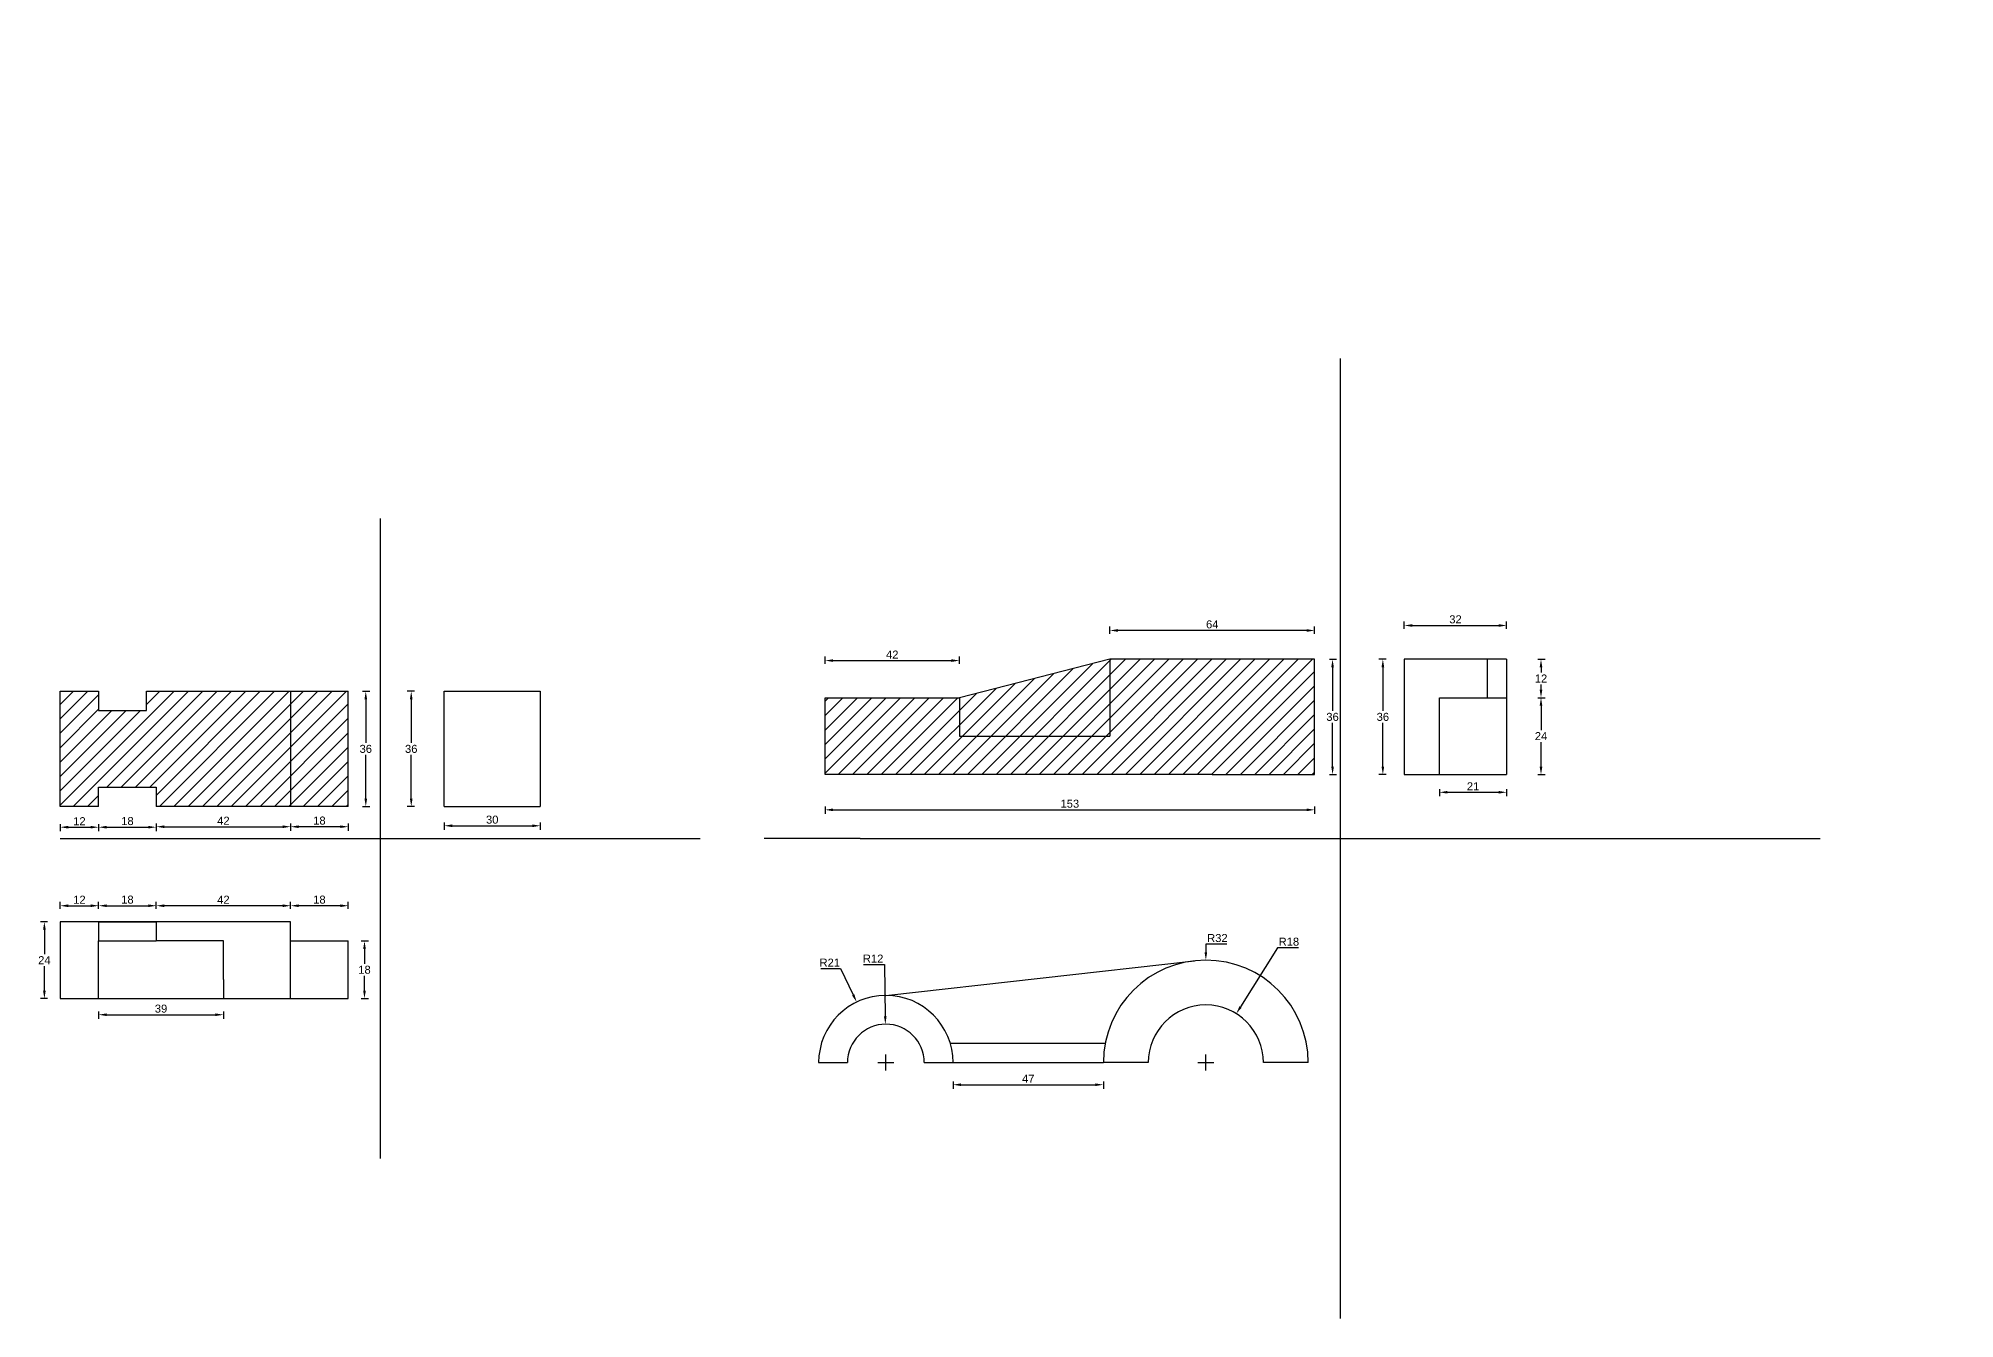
# Model space of a CAD drawing. Header units: millimetres. Extents: x -7 to 1100, y 50 to 950.
# Drawn here: x -7 to 592, y 100 to 500 of the extents above; entities that cross this region are included whole.
import ezdxf

# ---------------------------------------------------------------- set-up
doc = ezdxf.new("R2010")
doc.units = ezdxf.units.MM
doc.styles.get("Standard").update_dxf_attribs({"font": 'arial.ttf'})
doc.dimstyles.new('ISO-25', dxfattribs={"dimtxt": 2.5, "dimasz": 2.5, "dimexe": 1.25, "dimexo": 0.625, "dimtad": 1, "dimtih": 1, "dimtoh": 1, "dimzin": 9, "dimtxsty": 'Standard', "dimcen": 2.5, "dimadec": 0, "dimazin": 0, "dimtfac": 1, "dimtofl": 0, "dimtmove": 0, "dimatfit": 3, "dimfxl": 1, "dimfxlon": 1, "dimarcsym": 0})

# ---------------------------------------------------------------- blocks, each defined once
blk = doc.blocks.new('*D1')
at = {"color": 0, "lineweight": -2, "transparency": 16777216}
for p, q in [((0, 254.54), (0, 252.29)), ((2.5, 253.54), (9.5, 253.54)), ((12, 254.54), (12, 252.29))]:
    blk.add_line(p, q, dxfattribs=at)
at = {"color": 0, "transparency": 16777216}
for points in [[(2.5, 253.96), (2.5, 253.13), (0, 253.54)], [(9.5, 253.96), (9.5, 253.13), (12, 253.54)]]:
    blk.add_solid(points, dxfattribs=at)
at = {"layer": 'Defpoints', "color": 0, "transparency": 16777216}
for p in [(0, 260), (12, 260), (12, 253.54)]:
    blk.add_point(p, dxfattribs=at)
at = {"color": 0, "transparency": 16777216, "insert": (6, 255.42), "char_height": 2.5, "attachment_point": 5}
blk.add_mtext('12', dxfattribs=at)
blk = doc.blocks.new('*D2')
at = {"color": 0, "lineweight": -2, "transparency": 16777216}
for p, q in [((12, 254.54), (12, 252.29)), ((14.5, 253.54), (27.5, 253.54)), ((30, 254.54), (30, 252.29))]:
    blk.add_line(p, q, dxfattribs=at)
at = {"color": 0, "transparency": 16777216}
for points in [[(14.5, 253.96), (14.5, 253.13), (12, 253.54)], [(27.5, 253.96), (27.5, 253.13), (30, 253.54)]]:
    blk.add_solid(points, dxfattribs=at)
at = {"layer": 'Defpoints', "color": 0, "transparency": 16777216}
for p in [(12, 260), (30, 260), (30, 253.54)]:
    blk.add_point(p, dxfattribs=at)
at = {"color": 0, "transparency": 16777216, "insert": (21, 255.44), "char_height": 2.5, "attachment_point": 5}
blk.add_mtext('18', dxfattribs=at)
blk = doc.blocks.new('*D3')
at = {"color": 0, "lineweight": -2, "transparency": 16777216}
for p, q in [((30, 254.69), (30, 252.44)), ((32.5, 253.69), (69.5, 253.69)), ((72, 254.69), (72, 252.44))]:
    blk.add_line(p, q, dxfattribs=at)
at = {"color": 0, "transparency": 16777216}
for points in [[(32.5, 254.11), (32.5, 253.28), (30, 253.69)], [(69.5, 254.11), (69.5, 253.28), (72, 253.69)]]:
    blk.add_solid(points, dxfattribs=at)
at = {"layer": 'Defpoints', "color": 0, "transparency": 16777216}
for p in [(30, 260), (72, 260), (72, 253.69)]:
    blk.add_point(p, dxfattribs=at)
at = {"color": 0, "transparency": 16777216, "insert": (51, 255.57), "char_height": 2.5, "attachment_point": 5}
blk.add_mtext('42', dxfattribs=at)
blk = doc.blocks.new('*D4')
at = {"color": 0, "lineweight": -2, "transparency": 16777216}
for p, q in [((72, 254.69), (72, 252.44)), ((87.5, 253.69), (74.5, 253.69)), ((90, 254.69), (90, 252.44))]:
    blk.add_line(p, q, dxfattribs=at)
at = {"color": 0, "transparency": 16777216}
for points in [[(74.5, 254.11), (74.5, 253.28), (72, 253.69)], [(87.5, 254.11), (87.5, 253.28), (90, 253.69)]]:
    blk.add_solid(points, dxfattribs=at)
at = {"layer": 'Defpoints', "color": 0, "transparency": 16777216}
for p in [(72, 260), (90, 260), (72, 253.69)]:
    blk.add_point(p, dxfattribs=at)
at = {"color": 0, "transparency": 16777216, "insert": (81, 255.6), "char_height": 2.5, "attachment_point": 5}
blk.add_mtext('18', dxfattribs=at)
blk = doc.blocks.new('*D5')
at = {"color": 0, "lineweight": -2, "transparency": 16777216}
for p, q in [((94.49, 296), (96.74, 296)), ((95.49, 293.5), (95.49, 279.9)), ((95.49, 262.5), (95.49, 276.1)), ((94.49, 260), (96.74, 260))]:
    blk.add_line(p, q, dxfattribs=at)
at = {"color": 0, "transparency": 16777216}
for points in [[(95.07, 293.5), (95.9, 293.5), (95.49, 296)], [(95.07, 262.5), (95.9, 262.5), (95.49, 260)]]:
    blk.add_solid(points, dxfattribs=at)
at = {"layer": 'Defpoints', "color": 0, "transparency": 16777216}
for p in [(90, 296), (90, 260), (95.49, 260)]:
    blk.add_point(p, dxfattribs=at)
at = {"color": 0, "transparency": 16777216, "insert": (95.49, 278), "char_height": 2.5, "attachment_point": 5}
blk.add_mtext('36', dxfattribs=at)
blk = doc.blocks.new('*D6')
at = {"color": 0, "lineweight": -2, "transparency": 16777216}
for p, q in [((110.69, 296), (108.44, 296)), ((109.69, 293.5), (109.69, 279.9)), ((109.69, 262.5), (109.69, 276.1)), ((110.69, 260), (108.44, 260))]:
    blk.add_line(p, q, dxfattribs=at)
at = {"color": 0, "transparency": 16777216}
for points in [[(109.28, 293.5), (110.11, 293.5), (109.69, 296)], [(109.28, 262.5), (110.11, 262.5), (109.69, 260)]]:
    blk.add_solid(points, dxfattribs=at)
at = {"layer": 'Defpoints', "color": 0, "transparency": 16777216}
for p in [(120, 296), (109.69, 260), (120, 260)]:
    blk.add_point(p, dxfattribs=at)
at = {"color": 0, "transparency": 16777216, "insert": (109.69, 278), "char_height": 2.5, "attachment_point": 5}
blk.add_mtext('36', dxfattribs=at)
blk = doc.blocks.new('*D7')
at = {"color": 0, "lineweight": -2, "transparency": 16777216}
for p, q in [((120, 254.99), (120, 252.74)), ((122.5, 253.99), (147.5, 253.99)), ((150, 254.99), (150, 252.74))]:
    blk.add_line(p, q, dxfattribs=at)
at = {"color": 0, "transparency": 16777216}
for points in [[(122.5, 254.41), (122.5, 253.57), (120, 253.99)], [(147.5, 254.41), (147.5, 253.57), (150, 253.99)]]:
    blk.add_solid(points, dxfattribs=at)
at = {"layer": 'Defpoints', "color": 0, "transparency": 16777216}
for p in [(120, 260), (150, 260), (150, 253.99)]:
    blk.add_point(p, dxfattribs=at)
at = {"color": 0, "transparency": 16777216, "insert": (135, 255.89), "char_height": 2.5, "attachment_point": 5}
blk.add_mtext('30', dxfattribs=at)
blk = doc.blocks.new('*D8')
at = {"color": 0, "lineweight": -2, "transparency": 16777216}
for p, q in [((0, 228.01), (0, 230.26)), ((2.5, 229.01), (9.5, 229.01)), ((12, 228.01), (12, 230.26))]:
    blk.add_line(p, q, dxfattribs=at)
at = {"color": 0, "transparency": 16777216}
for points in [[(2.5, 229.43), (2.5, 228.59), (0, 229.01)], [(9.5, 229.43), (9.5, 228.59), (12, 229.01)]]:
    blk.add_solid(points, dxfattribs=at)
at = {"layer": 'Defpoints', "color": 0, "transparency": 16777216}
for p in [(12, 229.01), (0, 224), (12, 224)]:
    blk.add_point(p, dxfattribs=at)
at = {"color": 0, "transparency": 16777216, "insert": (6, 230.89), "char_height": 2.5, "attachment_point": 5}
blk.add_mtext('12', dxfattribs=at)
blk = doc.blocks.new('*D9')
at = {"color": 0, "lineweight": -2, "transparency": 16777216}
for p, q in [((12, 228.01), (12, 230.26)), ((14.5, 229.01), (27.5, 229.01)), ((30, 228.01), (30, 230.26))]:
    blk.add_line(p, q, dxfattribs=at)
at = {"color": 0, "transparency": 16777216}
for points in [[(14.5, 229.43), (14.5, 228.59), (12, 229.01)], [(27.5, 229.43), (27.5, 228.59), (30, 229.01)]]:
    blk.add_solid(points, dxfattribs=at)
at = {"layer": 'Defpoints', "color": 0, "transparency": 16777216}
for p in [(30, 229.01), (12, 224), (30, 224)]:
    blk.add_point(p, dxfattribs=at)
at = {"color": 0, "transparency": 16777216, "insert": (21, 230.91), "char_height": 2.5, "attachment_point": 5}
blk.add_mtext('18', dxfattribs=at)
blk = doc.blocks.new('*D10')
at = {"color": 0, "lineweight": -2, "transparency": 16777216}
for p, q in [((30, 228.01), (30, 230.26)), ((69.5, 229.01), (32.5, 229.01)), ((72, 228.01), (72, 230.26))]:
    blk.add_line(p, q, dxfattribs=at)
at = {"color": 0, "transparency": 16777216}
for points in [[(32.5, 229.43), (32.5, 228.59), (30, 229.01)], [(69.5, 229.43), (69.5, 228.59), (72, 229.01)]]:
    blk.add_solid(points, dxfattribs=at)
at = {"layer": 'Defpoints', "color": 0, "transparency": 16777216}
for p in [(30, 229.01), (30, 224), (72, 224)]:
    blk.add_point(p, dxfattribs=at)
at = {"color": 0, "transparency": 16777216, "insert": (51, 230.89), "char_height": 2.5, "attachment_point": 5}
blk.add_mtext('42', dxfattribs=at)
blk = doc.blocks.new('*D11')
at = {"color": 0, "lineweight": -2, "transparency": 16777216}
for p, q in [((72, 228.01), (72, 230.26)), ((87.5, 229.01), (74.5, 229.01)), ((90, 228.01), (90, 230.26))]:
    blk.add_line(p, q, dxfattribs=at)
at = {"color": 0, "transparency": 16777216}
for points in [[(74.5, 229.43), (74.5, 228.59), (72, 229.01)], [(87.5, 229.43), (87.5, 228.59), (90, 229.01)]]:
    blk.add_solid(points, dxfattribs=at)
at = {"layer": 'Defpoints', "color": 0, "transparency": 16777216}
for p in [(72, 229.01), (72, 218), (90, 218)]:
    blk.add_point(p, dxfattribs=at)
at = {"color": 0, "transparency": 16777216, "insert": (81, 230.91), "char_height": 2.5, "attachment_point": 5}
blk.add_mtext('18', dxfattribs=at)
blk = doc.blocks.new('*D12')
at = {"color": 0, "lineweight": -2, "transparency": 16777216}
for p, q in [((12, 195.95), (12, 193.7)), ((14.5, 194.95), (48.5, 194.95)), ((51, 195.95), (51, 193.7))]:
    blk.add_line(p, q, dxfattribs=at)
at = {"color": 0, "transparency": 16777216}
for points in [[(14.5, 195.37), (14.5, 194.54), (12, 194.95)], [(48.5, 195.37), (48.5, 194.54), (51, 194.95)]]:
    blk.add_solid(points, dxfattribs=at)
at = {"layer": 'Defpoints', "color": 0, "transparency": 16777216}
for p in [(12, 200), (51, 200), (51, 194.95)]:
    blk.add_point(p, dxfattribs=at)
at = {"color": 0, "transparency": 16777216, "insert": (31.5, 196.85), "char_height": 2.5, "attachment_point": 5}
blk.add_mtext('39', dxfattribs=at)
blk = doc.blocks.new('*D13')
at = {"color": 0, "lineweight": -2, "transparency": 16777216}
for p, q in [((94.08, 218), (96.33, 218)), ((95.08, 215.5), (95.08, 210.9)), ((95.08, 202.5), (95.08, 207.1)), ((94.08, 200), (96.33, 200))]:
    blk.add_line(p, q, dxfattribs=at)
at = {"color": 0, "transparency": 16777216}
for points in [[(94.67, 215.5), (95.5, 215.5), (95.08, 218)], [(94.67, 202.5), (95.5, 202.5), (95.08, 200)]]:
    blk.add_solid(points, dxfattribs=at)
at = {"layer": 'Defpoints', "color": 0, "transparency": 16777216}
for p in [(90, 218), (90, 200), (95.08, 200)]:
    blk.add_point(p, dxfattribs=at)
at = {"color": 0, "transparency": 16777216, "insert": (95.08, 209), "char_height": 2.5, "attachment_point": 5}
blk.add_mtext('18', dxfattribs=at)
blk = doc.blocks.new('*D14')
at = {"color": 0, "lineweight": -2, "transparency": 16777216}
for p, q in [((-3.95, 224), (-6.2, 224)), ((-4.95, 221.5), (-4.95, 213.88)), ((-4.95, 202.5), (-4.95, 210.12)), ((-3.95, 200), (-6.2, 200))]:
    blk.add_line(p, q, dxfattribs=at)
at = {"color": 0, "transparency": 16777216}
for points in [[(-5.36, 221.5), (-4.53, 221.5), (-4.95, 224)], [(-5.36, 202.5), (-4.53, 202.5), (-4.95, 200)]]:
    blk.add_solid(points, dxfattribs=at)
at = {"layer": 'Defpoints', "color": 0, "transparency": 16777216}
for p in [(0, 224), (-4.95, 200), (0, 200)]:
    blk.add_point(p, dxfattribs=at)
at = {"color": 0, "transparency": 16777216, "insert": (-4.95, 212), "char_height": 2.5, "attachment_point": 5}
blk.add_mtext('24', dxfattribs=at)
blk = doc.blocks.new('*D15')
at = {"color": 0, "lineweight": -2, "transparency": 16777216}
for p, q in [((239, 304.6), (239, 306.85)), ((241.5, 305.6), (278.5, 305.6)), ((281, 304.6), (281, 306.85))]:
    blk.add_line(p, q, dxfattribs=at)
at = {"color": 0, "transparency": 16777216}
for points in [[(241.5, 306.01), (241.5, 305.18), (239, 305.6)], [(278.5, 306.01), (278.5, 305.18), (281, 305.6)]]:
    blk.add_solid(points, dxfattribs=at)
at = {"layer": 'Defpoints', "color": 0, "transparency": 16777216}
for p in [(281, 305.6), (239, 294), (281, 294)]:
    blk.add_point(p, dxfattribs=at)
at = {"color": 0, "transparency": 16777216, "insert": (260, 307.48), "char_height": 2.5, "attachment_point": 5}
blk.add_mtext('42', dxfattribs=at)
blk = doc.blocks.new('*D16')
at = {"color": 0, "lineweight": -2, "transparency": 16777216}
for p, q in [((328, 314), (328, 316.25)), ((389.5, 315), (330.5, 315)), ((392, 314), (392, 316.25))]:
    blk.add_line(p, q, dxfattribs=at)
at = {"color": 0, "transparency": 16777216}
for points in [[(330.5, 315.42), (330.5, 314.58), (328, 315)], [(389.5, 315.42), (389.5, 314.58), (392, 315)]]:
    blk.add_solid(points, dxfattribs=at)
at = {"layer": 'Defpoints', "color": 0, "transparency": 16777216}
for p in [(328, 315), (328, 306), (392, 306)]:
    blk.add_point(p, dxfattribs=at)
at = {"color": 0, "transparency": 16777216, "insert": (360, 316.9), "char_height": 2.5, "attachment_point": 5}
blk.add_mtext('64', dxfattribs=at)
blk = doc.blocks.new('*D17')
at = {"color": 0, "lineweight": -2, "transparency": 16777216}
for p, q in [((396.59, 306), (398.84, 306)), ((397.59, 303.5), (397.59, 289.9)), ((397.59, 272.5), (397.59, 286.1)), ((396.59, 270), (398.84, 270))]:
    blk.add_line(p, q, dxfattribs=at)
at = {"color": 0, "transparency": 16777216}
for points in [[(397.18, 303.5), (398.01, 303.5), (397.59, 306)], [(397.18, 272.5), (398.01, 272.5), (397.59, 270)]]:
    blk.add_solid(points, dxfattribs=at)
at = {"layer": 'Defpoints', "color": 0, "transparency": 16777216}
for p in [(392, 306), (397.59, 306), (392, 270)]:
    blk.add_point(p, dxfattribs=at)
at = {"color": 0, "transparency": 16777216, "insert": (397.59, 288), "char_height": 2.5, "attachment_point": 5}
blk.add_mtext('36', dxfattribs=at)
blk = doc.blocks.new('*D18')
at = {"color": 0, "lineweight": -2, "transparency": 16777216}
for p, q in [((239, 259.97), (239, 257.72)), ((241.5, 258.97), (389.5, 258.97)), ((392, 259.97), (392, 257.72))]:
    blk.add_line(p, q, dxfattribs=at)
at = {"color": 0, "transparency": 16777216}
for points in [[(241.5, 259.39), (241.5, 258.56), (239, 258.97)], [(389.5, 259.39), (389.5, 258.56), (392, 258.97)]]:
    blk.add_solid(points, dxfattribs=at)
at = {"layer": 'Defpoints', "color": 0, "transparency": 16777216}
for p in [(239, 270), (392, 270), (392, 258.97)]:
    blk.add_point(p, dxfattribs=at)
at = {"color": 0, "transparency": 16777216, "insert": (315.5, 260.87), "char_height": 2.5, "attachment_point": 5}
blk.add_mtext('153', dxfattribs=at)
blk = doc.blocks.new('*D19')
at = {"color": 0, "lineweight": -2, "transparency": 16777216}
for p, q in [((420, 315.56), (420, 317.81)), ((452, 315.56), (452, 317.81)), ((422.5, 316.56), (449.5, 316.56))]:
    blk.add_line(p, q, dxfattribs=at)
at = {"color": 0, "transparency": 16777216}
for points in [[(422.5, 316.98), (422.5, 316.15), (420, 316.56)], [(449.5, 316.98), (449.5, 316.15), (452, 316.56)]]:
    blk.add_solid(points, dxfattribs=at)
at = {"layer": 'Defpoints', "color": 0, "transparency": 16777216}
for p in [(452, 316.56), (420, 306), (452, 306)]:
    blk.add_point(p, dxfattribs=at)
at = {"color": 0, "transparency": 16777216, "insert": (436, 318.47), "char_height": 2.5, "attachment_point": 5}
blk.add_mtext('32', dxfattribs=at)
blk = doc.blocks.new('*D20')
at = {"color": 0, "lineweight": -2, "transparency": 16777216}
for p, q in [((414.31, 306), (412.06, 306)), ((413.31, 303.5), (413.31, 289.9)), ((413.31, 272.5), (413.31, 286.1)), ((414.31, 270), (412.06, 270))]:
    blk.add_line(p, q, dxfattribs=at)
at = {"color": 0, "transparency": 16777216}
for points in [[(412.89, 303.5), (413.73, 303.5), (413.31, 306)], [(412.89, 272.5), (413.73, 272.5), (413.31, 270)]]:
    blk.add_solid(points, dxfattribs=at)
at = {"layer": 'Defpoints', "color": 0, "transparency": 16777216}
for p in [(420, 306), (413.31, 270), (420, 270)]:
    blk.add_point(p, dxfattribs=at)
at = {"color": 0, "transparency": 16777216, "insert": (413.31, 288), "char_height": 2.5, "attachment_point": 5}
blk.add_mtext('36', dxfattribs=at)
blk = doc.blocks.new('*D21')
at = {"color": 0, "lineweight": -2, "transparency": 16777216}
for p, q in [((461.73, 306), (463.98, 306)), ((462.73, 303.5), (462.73, 301.88)), ((461.73, 294), (463.98, 294)), ((462.73, 296.5), (462.73, 298.12))]:
    blk.add_line(p, q, dxfattribs=at)
at = {"color": 0, "transparency": 16777216}
for points in [[(462.31, 303.5), (463.15, 303.5), (462.73, 306)], [(462.31, 296.5), (463.15, 296.5), (462.73, 294)]]:
    blk.add_solid(points, dxfattribs=at)
at = {"layer": 'Defpoints', "color": 0, "transparency": 16777216}
for p in [(452, 306), (452, 294), (462.73, 294)]:
    blk.add_point(p, dxfattribs=at)
at = {"color": 0, "transparency": 16777216, "insert": (462.73, 300), "char_height": 2.5, "attachment_point": 5}
blk.add_mtext('12', dxfattribs=at)
blk = doc.blocks.new('*D22')
at = {"color": 0, "lineweight": -2, "transparency": 16777216}
for p, q in [((461.73, 294), (463.98, 294)), ((462.73, 291.5), (462.73, 283.88)), ((462.73, 272.5), (462.73, 280.12)), ((461.73, 270), (463.98, 270))]:
    blk.add_line(p, q, dxfattribs=at)
at = {"color": 0, "transparency": 16777216}
for points in [[(462.31, 291.5), (463.15, 291.5), (462.73, 294)], [(462.31, 272.5), (463.15, 272.5), (462.73, 270)]]:
    blk.add_solid(points, dxfattribs=at)
at = {"layer": 'Defpoints', "color": 0, "transparency": 16777216}
for p in [(452, 294), (462.73, 294), (452, 270)]:
    blk.add_point(p, dxfattribs=at)
at = {"color": 0, "transparency": 16777216, "insert": (462.73, 282), "char_height": 2.5, "attachment_point": 5}
blk.add_mtext('24', dxfattribs=at)
blk = doc.blocks.new('*D23')
at = {"color": 0, "lineweight": -2, "transparency": 16777216}
for p, q in [((431, 265.45), (431, 263.2)), ((433.5, 264.45), (449.5, 264.45)), ((452, 265.45), (452, 263.2))]:
    blk.add_line(p, q, dxfattribs=at)
at = {"color": 0, "transparency": 16777216}
for points in [[(433.5, 264.87), (433.5, 264.04), (431, 264.45)], [(449.5, 264.87), (449.5, 264.04), (452, 264.45)]]:
    blk.add_solid(points, dxfattribs=at)
at = {"layer": 'Defpoints', "color": 0, "transparency": 16777216}
for p in [(431, 270), (452, 270), (452, 264.45)]:
    blk.add_point(p, dxfattribs=at)
at = {"color": 0, "transparency": 16777216, "insert": (441.5, 266.33), "char_height": 2.5, "attachment_point": 5}
blk.add_mtext('21', dxfattribs=at)
blk = doc.blocks.new('*D24')
at = {"color": 0, "lineweight": -2, "transparency": 16777216}
for p, q in [((364.57, 217), (358, 217)), ((358, 217), (358, 214.5)), ((355.5, 180), (360.5, 180)), ((358, 177.5), (358, 182.5))]:
    blk.add_line(p, q, dxfattribs=at)
at = {"color": 0, "transparency": 16777216}
blk.add_solid([(357.58, 214.5), (358.42, 214.5), (358, 212)], dxfattribs=at)
at = {"layer": 'Defpoints', "color": 0, "transparency": 16777216}
for p in [(358, 212), (358, 180)]:
    blk.add_point(p, dxfattribs=at)
at = {"color": 0, "transparency": 16777216, "insert": (361.6, 218.9), "char_height": 2.5, "attachment_point": 5}
blk.add_mtext('R32', dxfattribs=at)
blk = doc.blocks.new('*D25')
at = {"color": 0, "lineweight": -2, "transparency": 16777216}
for p, q in [((380.34, 215.87), (368.84, 197.4)), ((386.94, 215.87), (380.34, 215.87)), ((355.5, 180), (360.5, 180)), ((358, 177.5), (358, 182.5))]:
    blk.add_line(p, q, dxfattribs=at)
at = {"color": 0, "transparency": 16777216}
blk.add_solid([(368.48, 197.62), (369.19, 197.18), (367.52, 195.28)], dxfattribs=at)
at = {"layer": 'Defpoints', "color": 0, "transparency": 16777216}
for p in [(367.52, 195.28), (358, 180)]:
    blk.add_point(p, dxfattribs=at)
at = {"color": 0, "transparency": 16777216, "insert": (383.95, 217.77), "char_height": 2.5, "attachment_point": 5}
blk.add_mtext('R18', dxfattribs=at)
blk = doc.blocks.new('*D26')
at = {"color": 0, "lineweight": -2, "transparency": 16777216}
for p, q in [((237.73, 209.36), (243.85, 209.36)), ((243.85, 209.36), (247.8, 201.17)), ((255.5, 180), (260.5, 180)), ((258, 177.5), (258, 182.5))]:
    blk.add_line(p, q, dxfattribs=at)
at = {"color": 0, "transparency": 16777216}
blk.add_solid([(248.17, 201.35), (247.42, 200.99), (248.88, 198.92)], dxfattribs=at)
at = {"layer": 'Defpoints', "color": 0, "transparency": 16777216}
for p in [(248.88, 198.92), (258, 180)]:
    blk.add_point(p, dxfattribs=at)
at = {"color": 0, "transparency": 16777216, "insert": (240.48, 211.24), "char_height": 2.5, "attachment_point": 5}
blk.add_mtext('R21', dxfattribs=at)
blk = doc.blocks.new('*D27')
at = {"color": 0, "lineweight": -2, "transparency": 16777216}
for p, q in [((251.05, 210.61), (257.62, 210.61)), ((257.62, 210.61), (257.82, 194.5)), ((255.5, 180), (260.5, 180)), ((258, 177.5), (258, 182.5))]:
    blk.add_line(p, q, dxfattribs=at)
at = {"color": 0, "transparency": 16777216}
blk.add_solid([(258.24, 194.5), (257.4, 194.49), (257.85, 192)], dxfattribs=at)
at = {"layer": 'Defpoints', "color": 0, "transparency": 16777216}
for p in [(257.85, 192), (258, 180)]:
    blk.add_point(p, dxfattribs=at)
at = {"color": 0, "transparency": 16777216, "insert": (254.02, 212.49), "char_height": 2.5, "attachment_point": 5}
blk.add_mtext('R12', dxfattribs=at)
blk = doc.blocks.new('*D28')
at = {"color": 0, "lineweight": -2, "transparency": 16777216}
for p, q in [((279, 174.09), (279, 171.84)), ((326, 174.09), (326, 171.84)), ((281.5, 173.09), (323.5, 173.09))]:
    blk.add_line(p, q, dxfattribs=at)
at = {"color": 0, "transparency": 16777216}
for points in [[(281.5, 173.5), (281.5, 172.67), (279, 173.09)], [(323.5, 173.5), (323.5, 172.67), (326, 173.09)]]:
    blk.add_solid(points, dxfattribs=at)
at = {"layer": 'Defpoints', "color": 0, "transparency": 16777216}
for p in [(279, 180), (326, 180), (326, 173.09)]:
    blk.add_point(p, dxfattribs=at)
at = {"color": 0, "transparency": 16777216, "insert": (302.5, 174.96), "char_height": 2.5, "attachment_point": 5}
blk.add_mtext('47', dxfattribs=at)

msp = doc.modelspace()

# ---------------------------------------------------------------- hatches: boundary and pattern name
h = msp.add_hatch()
h.set_pattern_fill('ANSI31', color=256)
h.paths.add_polyline_path([(85, 720), (20, 720), (20, 690), (20, 685), (70, 685), (70, 690), (110, 690, 0.4142136), (140, 720), (135, 720, -1)])
h.paths.add_polyline_path([(98, 720), (85, 720, 1), (135, 720), (122, 720, -1)], flags=17)
h.paths.add_polyline_path([(386, 720), (364, 720), (364, 670), (386, 670)])
h.paths.add_polyline_path([(364, 720), (353, 720), (353, 670), (364, 670)])
h.paths.add_polyline_path([(400, 704), (400, 720), (386, 720), (386, 670), (400, 670), (400, 685.614)])
h.paths.add_polyline_path([(417, 704), (400, 704), (400, 685.614), (417, 685.614)])
h.paths.add_polyline_path([(451, 704), (417, 704), (417, 685.614), (451, 685.614)])
h.paths.add_polyline_path([(485, 704), (451, 704), (451, 685.614), (485, 685.614)])
h.paths.add_polyline_path([(490, 704), (485, 704), (485, 685.614), (490, 685.614)])
h.paths.add_polyline_path([(750, 356), (694, 356), (694, 324), (694, 300), (750, 300)])
h.paths.add_polyline_path([(694, 324), (632, 324), (632, 300), (694, 300)])
h.paths.add_polyline_path([(392, 306), (328, 306), (328, 282), (281, 282), (281, 294), (239, 294), (239, 270), (260, 270), (360, 270), (392, 270)])
h.paths.add_polyline_path([(328, 306), (281, 294), (281, 282), (328, 282)], flags=17)
h.paths.add_polyline_path([(72, 296), (27, 296), (27, 290), (12, 290), (12, 296), (0, 296), (0, 260), (12, 260), (12, 266), (30, 266), (30, 260), (72, 260)])
h.paths.add_polyline_path([(90, 296), (72, 296), (72, 260), (90, 260)])
h.paths.add_polyline_path([(880, 854, 1), (820, 854), (820, 824), (720, 824), (720, 812), (880, 812)])
h.paths.add_polyline_path([(835, 854, -1), (865, 854, -1)], flags=16)
h.paths.add_polyline_path([(820, 854, -0.2867962), (836.854, 880.966), (720, 824), (820, 824)], flags=17)

# ---------------------------------------------------------------- linework, layer by layer
for p, q in [((400, 400), (400, 100)), ((100, 350), (100, 150)), ((328, 306), (281, 294)), ((392, 306), (328, 306)), ((328, 306), (328, 282)), ((392, 270), (392, 306)), ((420, 306), (420, 270)), ((452, 306), (420, 306)), ((446, 294), (446, 306)), ((452, 306), (452, 270)), ((0, 260), (0, 296)), ((0, 296), (12, 296)), ((12, 296), (12, 290)), ((27, 290), (27, 296)), ((27, 296), (90, 296)), ((72, 296), (72, 260)), ((90, 260), (90, 296)), ((120, 260), (120, 296)), ((120, 296), (150, 296)), ((150, 296), (150, 260)), ((239, 270), (239, 294)), ((239, 294), (281, 294)), ((281, 294), (281, 282)), ((431, 270), (431, 294)), ((431, 294), (452, 294)), ((12, 290), (27, 290)), ((281, 282), (328, 282)), ((260, 270), (239, 270)), ((360, 270), (260, 270)), ((360, 270), (392, 270)), ((420, 270), (452, 270)), ((12, 260), (12, 266)), ((12, 266), (30, 266)), ((30, 266), (30, 260)), ((12, 260), (0, 260)), ((90, 260), (30, 260)), ((120, 260), (150, 260)), ((0, 250), (200, 250)), ((250, 250), (220, 250)), ((250, 250), (450, 250)), ((450, 250), (550, 250)), ((72, 224), (0, 224)), ((0, 224), (0, 200)), ((12, 224), (30, 224)), ((12, 224), (12, 218)), ((30, 224), (30, 218)), ((72, 200), (72, 224)), ((12, 218), (30, 218)), ((12, 206), (12, 218)), ((51, 218), (30, 218)), ((51, 206), (51, 218)), ((72, 218), (90, 218)), ((90, 200), (90, 218)), ((258, 201), (354.438, 211.801)), ((12, 200), (12, 206)), ((51, 206), (51, 200)), ((0, 200), (90, 200)), ((326.568, 186), (278.125, 186)), ((237, 180), (246, 180)), ((270, 180), (326, 180)), ((340, 180), (326, 180)), ((390, 180), (376, 180))]:
    msp.add_line(p, q)
for centre, radius in [((358, 180), 32), ((258, 180), 21), ((358, 180), 18), ((258, 180), 12)]:
    msp.add_arc(centre, radius, 0, 180)

# ---------------------------------------------------------------- dimensions: what is measured, and where the dimension line sits
for p1, p2, distance, picture, middle in [((392, 306), (328, 306), -8.999, '*D16', (360, 316.901)), ((420, 306), (452, 306), 10.564, '*D19', (436, 318.466)), ((239, 294), (281, 294), 11.596, '*D15', (260, 307.476)), ((392, 270), (392, 306), -5.594, '*D17', (397.594, 288)), ((420, 306), (420, 270), -6.689, '*D20', (413.311, 288)), ((452, 306), (452, 294), 10.729, '*D21', (462.729, 300)), ((90, 296), (90, 260), 5.486, '*D5', (95.486, 278)), ((120, 296), (120, 260), -10.306, '*D6', (109.694, 278)), ((452, 270), (452, 294), -10.729, '*D22', (462.729, 282)), ((239, 270), (392, 270), -11.028, '*D18', (315.5, 260.875)), ((431, 270), (452, 270), -5.546, '*D23', (441.5, 266.335)), ((0, 260), (12, 260), -6.457, '*D1', (6, 255.423)), ((12, 260), (30, 260), -6.457, '*D2', (21, 255.444)), ((30, 260), (72, 260), -6.305, '*D3', (51, 255.575)), ((90, 260), (72, 260), 6.305, '*D4', (81, 255.596)), ((120, 260), (150, 260), -6.01, '*D7', (135, 255.892)), ((0, 224), (12, 224), 5.009, '*D8', (6, 230.889)), ((12, 224), (30, 224), 5.009, '*D9', (21, 230.911)), ((72, 224), (30, 224), -5.009, '*D10', (51, 230.889)), ((90, 218), (72, 218), -11.009, '*D11', (81, 230.911)), ((0, 224), (0, 200), -4.946, '*D14', (-4.946, 212)), ((90, 218), (90, 200), 5.084, '*D13', (95.084, 209)), ((12, 200), (51, 200), -5.047, '*D12', (31.5, 196.855)), ((279, 180), (326, 180), -6.912, '*D28', (302.5, 174.963))]:
    dim = msp.add_aligned_dim(p1=p1, p2=p2, distance=distance, dimstyle='ISO-25')
    dim.commit()
    dim.dimension.update_dxf_attribs({"geometry": picture, "text_midpoint": middle})
dim = msp.add_radius_dim(center=(358, 180), mpoint=(358, 212), dimstyle='ISO-25')
dim.commit()
dim.dimension.update_dxf_attribs({"geometry": '*D24', "text_midpoint": (361.599, 218.902)})
for center, mpoint, picture, middle in [((358, 180), (367.516, 195.279), '*D25', (383.953, 215.869)), ((258, 180), (248.881, 198.917), '*D26', (240.475, 209.364)), ((258, 180), (257.851, 191.999), '*D27', (254.021, 210.615))]:
    dim = msp.add_radius_dim(center=center, mpoint=mpoint, dimstyle='ISO-25')
    dim.commit()
    dim.dimension.update_dxf_attribs({"geometry": picture, "text_midpoint": middle, "dimtype": 164})

doc.saveas('drawing.dxf')
